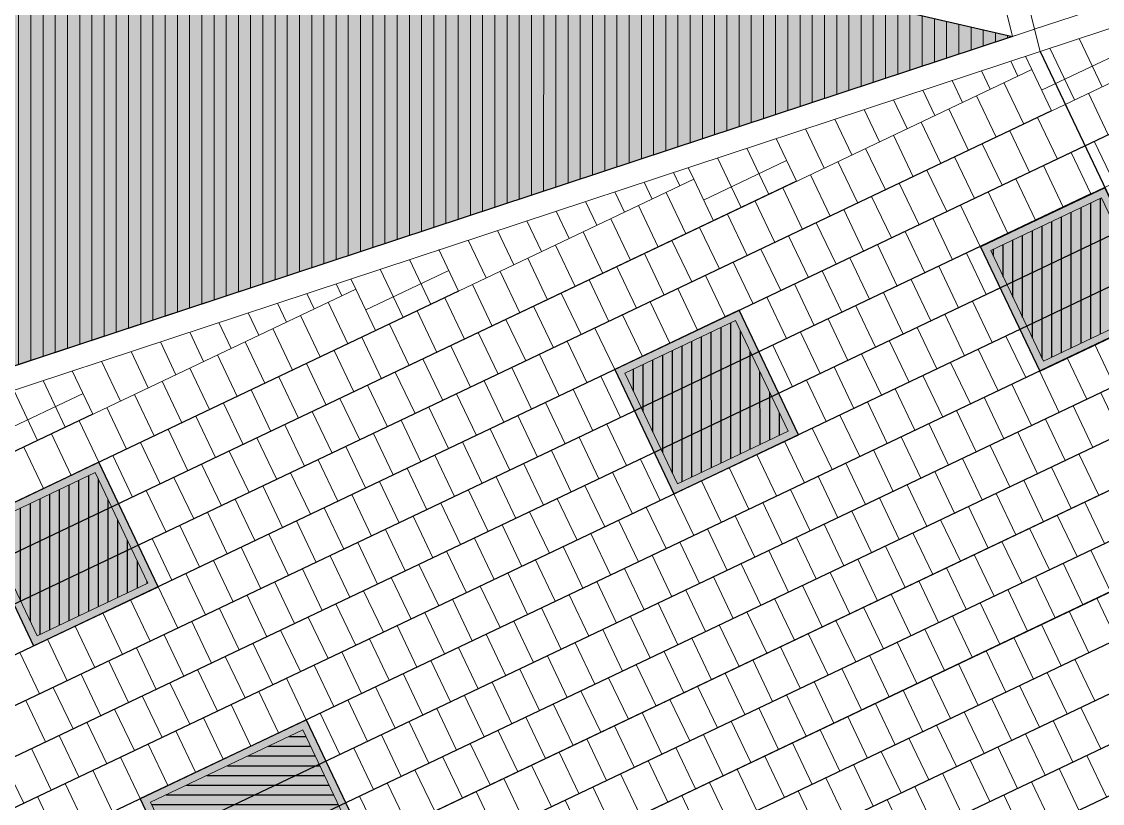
# Model space of a CAD drawing. Header units: metres. Extents: x 679599 to 680028, y 2748524 to 2748840.
# Drawn here: x 679962.27 to 679976.38, y 2748678.73 to 2748688.94 of the extents above; entities that cross this region are included whole.
import ezdxf

# ---------------------------------------------------------------- set-up
doc = ezdxf.new("R2010")
doc.units = ezdxf.units.M
doc.header["$LTSCALE"] = 5
doc.layers.add('00-AUX', color=2, linetype='Continuous', plot=False)
doc.layers.add('00-AUX Tree Pit', color=2, linetype='Continuous', plot=False)
for name, color, linetype, lineweight, plot in [('02-L-B-Channel', 140, 'Continuous', 5, False), ('02-L-B-Curb', 11, 'Continuous', 5, False), ('02-L-B-Gutter', 170, 'Continuous', 5, False)]:
    doc.layers.add(name, color=color, linetype=linetype, lineweight=lineweight, plot=plot)
for name, color, linetype, lineweight, true_color in [('02-L-Joints-Paviment_07_Precast Concrete Blocks 60X40', 7, 'Continuous', 5, 0x999999), ('03-TR-Pavement_04_Dry Meadow_2', 7, 'Continuous', 5, 0xe2c75d), ('03-TR-Pavement_07_Precast Concrete Blocks 60X40', 7, 'Continuous', 5, 0x999999)]:
    doc.layers.add(name, color=color, linetype=linetype, lineweight=lineweight, true_color=true_color)
doc.layers.add('03-TR-Pavement_04_Dry Meadow_', color=54, linetype='Continuous', lineweight=5)
doc.layers.add('04-BK-Tree Pit', color=6, linetype='Continuous', lineweight=5)
doc.layers.add('03-TR-Tree Pit_Green', color=46, linetype='Continuous')
doc.layers.add('03-TR-Tree Pit_White', color=7, linetype='Continuous', true_color=0xfcfcfc)

# ---------------------------------------------------------------- blocks, each defined once
blk = doc.blocks.new('ALCORQUE RECTANGULAR')
at = {"layer": '03-TR-Tree Pit_Green', "ltscale": 0.3}
h = blk.add_hatch(dxfattribs=at)
h.set_pattern_fill('ANSI31', color=256, scale=0.04, angle=-45)
h.set_pattern_definition([(360, (-2068898.16958, 3428624.0145), (3e-17, 0.127), [])])
h.paths.add_polyline_path([(679903.391, 2748647.421), (679902.702, 2748648.869), (679904.689, 2748649.814), (679905.377, 2748648.367)])
at = {"layer": '03-TR-Tree Pit_White'}
h = blk.add_hatch(color=256, dxfattribs=at)
h.dxf.hatch_style = 1
h.paths.add_polyline_path([(679903.344, 2748647.288), (679902.569, 2748648.916), (679904.736, 2748649.947), (679905.511, 2748648.319)])
at = {"layer": '02-L-B-Curb'}
blk.add_lwpolyline([(679903.344, 2748647.288), (679902.569, 2748648.916), (679904.736, 2748649.947), (679905.511, 2748648.319)], close=True, dxfattribs=at)
at = {"layer": '02-L-B-Curb', "color": 6}
blk.add_lwpolyline([(679903.391, 2748647.421), (679902.702, 2748648.868), (679904.689, 2748649.814), (679905.378, 2748648.366)], close=True, dxfattribs=at)
blk = doc.blocks.new('Escocell Quadrat')
at = {"layer": '03-TR-Tree Pit_Green'}
h = blk.add_hatch(dxfattribs=at)
h.set_pattern_fill('ANSI31', color=256, scale=0.04, angle=19.5514)
h.set_pattern_definition([(64.551379247, (-1794786.01457, -2189831.7944), (-0.114677314033, 0.0545720958565), [])])
h.paths.add_polyline_path([(-1.159, 0.359), (-2.759, 0.359), (-2.759, -1.241), (-1.159, -1.241)])
at = {"layer": '03-TR-Tree Pit_White'}
h = blk.add_hatch(color=256, dxfattribs=at)
h.dxf.hatch_style = 1
h.paths.add_polyline_path([(-2.859, 0.459), (-1.059, 0.459), (-1.059, -1.341), (-2.859, -1.341)])
at = {"ltscale": 0.3}
blk.add_lwpolyline([(-2.759, -1.241), (-1.159, -1.241), (-1.159, 0.359), (-2.759, 0.359)], close=True, dxfattribs=at)
at = {"layer": '02-L-B-Curb', "ltscale": 0.3}
blk.add_lwpolyline([(-2.859, -1.341), (-1.059, -1.341), (-1.059, 0.459), (-2.859, 0.459)], close=True, dxfattribs=at)
blk = doc.blocks.new('Alcorque Parking 8m2')
at = {"layer": '03-TR-Tree Pit_Green', "ltscale": 0.3}
h = blk.add_hatch(dxfattribs=at)
h.set_pattern_fill('ANSI31', color=256, scale=0.04, angle=40)
h.set_pattern_definition([(85, (-679726.04474, -2748720.75428), (-0.1265167266577, 0.011068779329), [])])
h.paths.add_polyline_path([(-1.079, -0.384), (2.316, 1.231), (-0.189, 2.121)])
at = {"layer": '03-TR-Tree Pit_White'}
h = blk.add_hatch(color=256, dxfattribs=at)
h.dxf.hatch_style = 1
h.paths.add_polyline_path([(-1.254, -0.578), (2.577, 1.245), (-0.25, 2.249)])
at = {"layer": '02-L-B-Curb'}
blk.add_lwpolyline([(2.577, 1.245), (-0.25, 2.249), (-1.254, -0.578)], close=True, dxfattribs=at)
at = {"layer": '02-L-B-Curb', "color": 6}
blk.add_lwpolyline([(2.316, 1.231), (-0.189, 2.121), (-1.079, -0.384)], close=True, dxfattribs=at)

msp = doc.modelspace()

# ---------------------------------------------------------------- hatches: boundary and pattern name
at = {"layer": '03-TR-Pavement_04_Dry Meadow_', "linetype": 'Continuous'}
h = msp.add_hatch(dxfattribs=at)
h.set_pattern_fill('ANSI31', color=256, scale=0.0502, angle=45)
edge = h.paths.add_edge_path()
edge.add_line((679951.824, 2748727.274), (679906.388, 2748719.139))
edge.add_line((679906.388, 2748719.139), (679907.52, 2748717.31))
edge.add_line((679907.52, 2748717.31), (679910.109, 2748717.774))
edge.add_arc((679914.515, 2748693.165), 25, 80.3242, 100.1502, ccw=False)
edge.add_line((679918.717, 2748717.809), (679942.925, 2748713.682))
edge.add_line((679942.925, 2748713.682), (679947.801, 2748721.129))
edge.add_line((679947.801, 2748721.129), (679948.805, 2748720.471))
edge.add_line((679948.805, 2748720.471), (679944.215, 2748713.462))
edge.add_line((679944.215, 2748713.462), (679944.503, 2748713.413))
edge.add_arc((679947.024, 2748728.2), 15, 260.3242, 285.4745)
edge.add_line((679951.027, 2748713.743), (679951.403, 2748712.603))
edge.add_arc((679947.024, 2748728.2), 16.2, 260.3242, 285.6822, ccw=False)
edge.add_line((679944.302, 2748712.23), (679943.499, 2748712.367))
edge.add_line((679943.499, 2748712.367), (679937.947, 2748703.887))
edge.add_arc((679928.577, 2748710.022), 11.2, 280.6088, 326.7876, ccw=False)
edge.add_arc((679938.068, 2748734.433), 36.19, 258.154, 269.2826)
edge.add_arc((679937.023, 2748650.968), 47.281, 64.0406, 89.2826, ccw=False)
edge.add_line((679957.719, 2748693.479), (679957.194, 2748692.4))
edge.add_arc((679937.023, 2748650.968), 46.081, 64.0406, 89.2826)
edge.add_arc((679938.068, 2748734.433), 37.39, 258.9313, 269.2826, ccw=False)
edge.add_arc((679914.873, 2748673.066), 29.415, 46.138, 57.0108, ccw=False)
edge.add_line((679935.256, 2748694.274), (679943.096, 2748686.739))
edge.add_line((679943.096, 2748686.739), (679942.265, 2748685.874))
edge.add_line((679942.265, 2748685.874), (679934.424, 2748693.409))
edge.add_arc((679914.873, 2748673.066), 28.215, 46.138, 84.6291)
edge.add_line((679917.514, 2748701.157), (679930.755, 2748679.757))
edge.add_line((679930.755, 2748679.757), (679958.564, 2748690.599))
edge.add_line((679958.564, 2748690.599), (679958.927, 2748689.668))
edge.add_line((679958.927, 2748689.668), (679963.637, 2748691.504))
edge.add_line((679963.637, 2748691.504), (679951.824, 2748727.274))
edge = h.paths.add_edge_path(flags=17)
edge.add_line((679942.208, 2748712.587), (679926.353, 2748715.29))
edge.add_arc((679924.454, 2748704.151), 11.3, 80.3242, 135.7121)
edge.add_line((679916.365, 2748712.041), (679912.948, 2748708.538))
edge.add_line((679912.948, 2748708.538), (679916.732, 2748702.422))
edge.add_arc((679914.873, 2748673.066), 29.415, 69.6554, 86.378, ccw=False)
edge.add_arc((679928.577, 2748710.022), 10, 249.6554, 326.7876)
edge.add_line((679936.943, 2748704.545), (679942.208, 2748712.587))
edge = h.paths.add_edge_path(flags=17)
edge.add_line((679921.085, 2748716.188), (679918.515, 2748716.627))
edge.add_arc((679914.515, 2748693.165), 23.8, 80.3242, 100.1502)
edge.add_line((679910.321, 2748716.593), (679908.199, 2748716.213))
edge.add_line((679908.199, 2748716.213), (679912.297, 2748709.589))
edge.add_line((679912.297, 2748709.589), (679915.506, 2748712.879))
edge.add_arc((679924.454, 2748704.151), 12.5, 105.6353, 135.7121, ccw=False)
h = msp.add_hatch(dxfattribs=at)
h.set_pattern_fill('ANSI31', color=256, scale=0.0502, angle=45)
h.paths.add_polyline_path([(679964.011, 2748691.328), (679975.206, 2748688.747), (679932.702, 2748674.71), (679930.503, 2748678.264)])
at = {"layer": '03-TR-Pavement_04_Dry Meadow_2', "ltscale": 2, "transparency": 33554687}
h = msp.add_hatch(dxfattribs=at)
h.set_pattern_fill('AR-CONC', color=256, scale=0.0067, angle=290)
edge = h.paths.add_edge_path(flags=17)
edge.add_line((679942.208, 2748712.587), (679926.353, 2748715.29))
edge.add_arc((679924.454, 2748704.151), 11.3, 80.3242, 135.7121)
edge.add_line((679916.365, 2748712.041), (679912.948, 2748708.538))
edge.add_line((679912.948, 2748708.538), (679916.732, 2748702.422))
edge.add_arc((679914.873, 2748673.066), 29.415, 69.6554, 86.378, ccw=False)
edge.add_arc((679928.577, 2748710.022), 10, 249.6554, 326.7876)
edge.add_line((679936.943, 2748704.545), (679942.208, 2748712.587))
edge = h.paths.add_edge_path(flags=17)
edge.add_line((679921.085, 2748716.188), (679918.515, 2748716.627))
edge.add_arc((679914.515, 2748693.165), 23.8, 80.3242, 100.1502)
edge.add_line((679910.321, 2748716.593), (679908.199, 2748716.213))
edge.add_line((679908.199, 2748716.213), (679912.297, 2748709.589))
edge.add_line((679912.297, 2748709.589), (679915.506, 2748712.879))
edge.add_arc((679924.454, 2748704.151), 12.5, 105.6353, 135.7121, ccw=False)
edge = h.paths.add_edge_path()
edge.add_arc((679951.657, 2748691.678), 3.003, 90.946, 409.5425)
edge.add_arc((679936.884, 2748650.667), 46.412, 64.0497, 68.8834, ccw=False)
edge.add_line((679957.194, 2748692.4), (679957.719, 2748693.479))
edge.add_arc((679937.023, 2748650.968), 47.281, 64.0406, 80.8063)
edge.add_line((679944.577, 2748697.642), (679944.642, 2748698.088))
edge.add_arc((679946.738, 2748697.636), 2.144, 115.8853, 167.8341, ccw=False)
edge.add_arc((679944.492, 2748702.264), 3, 295.8866, 587.3056)
edge.add_arc((679941.02, 2748698.469), 2.144, -4.4036, 47.8811, ccw=False)
edge.add_line((679943.157, 2748698.304), (679943.093, 2748697.858))
edge.add_arc((679937.023, 2748650.968), 47.281, 82.6241, 89.2826)
edge.add_arc((679938.068, 2748734.433), 36.19, 258.154, 269.2826, ccw=False)
edge.add_arc((679928.577, 2748710.022), 11.2, 280.6088, 326.7876)
edge.add_line((679937.947, 2748703.887), (679943.499, 2748712.367))
edge.add_line((679943.499, 2748712.367), (679944.302, 2748712.23))
edge.add_arc((679947.024, 2748728.2), 16.2, 260.3242, 285.6822)
edge.add_line((679951.403, 2748712.603), (679951.027, 2748713.743))
edge.add_arc((679947.024, 2748728.2), 15, 260.3242, 285.4745, ccw=False)
edge.add_line((679944.503, 2748713.413), (679944.215, 2748713.462))
edge.add_line((679944.215, 2748713.462), (679948.805, 2748720.471))
edge.add_line((679948.805, 2748720.471), (679947.801, 2748721.129))
edge.add_line((679947.801, 2748721.129), (679945.319, 2748717.339))
edge.add_line((679945.319, 2748717.339), (679945.115, 2748717.473))
edge.add_arc((679946.408, 2748719.183), 2.144, 180.9576, 232.9064, ccw=False)
edge.add_arc((679941.265, 2748719.097), 3, 0.9604, 292.2629)
edge.add_arc((679943.243, 2748714.349), 2.144, 60.6687, 113.1152, ccw=False)
edge.add_line((679944.293, 2748716.218), (679944.498, 2748716.084))
edge.add_line((679944.498, 2748716.084), (679942.925, 2748713.682))
edge.add_line((679942.925, 2748713.682), (679918.717, 2748717.809))
edge.add_arc((679914.515, 2748693.165), 25, 80.3242, 100.1502)
edge.add_line((679910.109, 2748717.774), (679907.52, 2748717.31))
edge.add_line((679907.52, 2748717.31), (679906.388, 2748719.139))
edge.add_line((679906.388, 2748719.139), (679951.824, 2748727.274))
edge.add_line((679951.824, 2748727.274), (679963.637, 2748691.504))
edge.add_line((679963.637, 2748691.504), (679958.927, 2748689.668))
edge.add_line((679958.927, 2748689.668), (679958.564, 2748690.599))
edge.add_line((679958.564, 2748690.599), (679930.755, 2748679.757))
edge.add_line((679930.755, 2748679.757), (679917.514, 2748701.157))
edge.add_arc((679914.873, 2748673.066), 28.215, 46.138, 84.6291, ccw=False)
edge.add_line((679934.424, 2748693.409), (679942.265, 2748685.874))
edge.add_line((679942.265, 2748685.874), (679943.096, 2748686.739))
edge.add_line((679943.096, 2748686.739), (679935.256, 2748694.274))
edge.add_arc((679914.873, 2748673.066), 29.415, 46.138, 57.0108)
edge.add_arc((679938.068, 2748734.433), 37.39, 258.9313, 269.2826)
edge.add_arc((679937.092, 2748651.378), 45.67, 71.4685, 89.3631, ccw=False)
edge = h.paths.add_edge_path(flags=16)
edge.add_line((679929.841, 2748700.102), (679931.488, 2748700.455))
edge.add_arc((679933.623, 2748700.26), 2.144, 136.2636, 174.7921, ccw=False)
edge.add_arc((679929.906, 2748703.817), 3, 316.2636, 607.9235)
edge.add_arc((679927.973, 2748699.05), 2.144, 29.3949, 67.9235, ccw=False)
h = msp.add_hatch(dxfattribs=at)
h.set_pattern_fill('AR-CONC', color=256, scale=0.0067, angle=290)
h.paths.add_polyline_path([(679964.011, 2748691.328), (679975.206, 2748688.747), (679932.702, 2748674.71), (679930.503, 2748678.264)])

# ---------------------------------------------------------------- linework, layer by layer
at = {"layer": '00-AUX'}
for points in [[(679988.712, 2748759.346), (680016.783, 2748700.654), (679938.873, 2748663.618)], [(679976.14, 2748687.314), (680020.879, 2748708.603)], [(679975.712, 2748687.774), (679935.982, 2748668.868)], [(679976.151, 2748687.318), (679936.216, 2748668.315)], [(679972.385, 2748686.855), (679935.387, 2748669.249)], [(679976.228, 2748686.691), (679936.34, 2748667.709)], [(679976.666, 2748686.235), (679936.658, 2748667.196)], [(679976.744, 2748685.607), (679937.373, 2748666.872)], [(679967.973, 2748685.42), (679935.285, 2748669.865)], [(679977.182, 2748685.151), (679937.293, 2748666.17)], [(679977.259, 2748684.524), (679937.889, 2748665.789)], [(679977.698, 2748684.068), (679938.147, 2748665.247)], [(679963.2, 2748683.814), (679934.751, 2748670.276)], [(679977.775, 2748683.44), (679938.405, 2748664.705)], [(679978.213, 2748682.984), (679938.843, 2748664.249)], [(679978.291, 2748682.356), (679939.098, 2748663.705)], [(679836.059, 2748614.008), (679978.729, 2748681.901)], [(679836.136, 2748613.381), (679978.986, 2748681.359)], [(679836.574, 2748612.925), (679979.245, 2748680.817)], [(679836.651, 2748612.297), (679979.501, 2748680.276)]]:
    msp.add_lwpolyline(points, dxfattribs=at)
at = {"layer": '00-AUX', "ltscale": 0.3}
msp.add_lwpolyline([(679964.011, 2748691.328), (679975.206, 2748688.747), (679932.702, 2748674.71), (679930.503, 2748678.264), (679964.011, 2748691.328)], dxfattribs=at)
at = {"layer": '00-AUX', "color": 3}
msp.add_lwpolyline([(679975.564, 2748688.551), (679983.264, 2748672.372)], dxfattribs=at)
at = {"layer": '00-AUX Tree Pit', "ltscale": 0.3}
for points in [[(679975.559, 2748684.373), (679977.185, 2748685.146), (679976.411, 2748686.772), (679974.786, 2748685.998)], [(679970.784, 2748682.771), (679972.409, 2748683.544), (679971.636, 2748685.17), (679970.011, 2748684.396)], [(679962.426, 2748680.787), (679964.051, 2748681.56), (679963.278, 2748683.186), (679961.652, 2748682.412)]]:
    msp.add_lwpolyline(points, close=True, dxfattribs=at)
at = {"layer": '00-AUX Tree Pit'}
msp.add_lwpolyline([(679964.593, 2748677.163), (679963.818, 2748678.792), (679965.985, 2748679.823), (679966.76, 2748678.195)], close=True, dxfattribs=at)
at = {"layer": '02-L-B-Channel'}
for points in [[(679968.087, 2748717.252), (679968.372, 2748717.347), (679975.492, 2748688.841), (679975.206, 2748688.747), (679968.087, 2748717.252)], [(679975.206, 2748688.747), (679971.643, 2748703.015)]]:
    msp.add_lwpolyline(points, dxfattribs=at)
at = {"layer": '02-L-B-Curb'}
for points in [[(679982.164, 2748691.841), (679976.706, 2748689.244), (679975.472, 2748688.836)], [(679982.259, 2748691.554), (679976.818, 2748688.965), (679975.566, 2748688.551)], [(679964.01, 2748691.328), (679975.206, 2748688.747)]]:
    msp.add_lwpolyline(points, dxfattribs=at)
at = {"layer": '02-L-B-Gutter'}
for p, q in [((679975.492, 2748688.841), (679858.993, 2748650.369)), ((679975.566, 2748688.551), (679975.492, 2748688.841)), ((679859.174, 2748650.113), (679975.566, 2748688.551))]:
    msp.add_line(p, q, dxfattribs=at)
at = {"layer": '02-L-Joints-Paviment_07_Precast Concrete Blocks 60X40'}
for p, q in [((679976.968, 2748688.704), (679975.584, 2748688.045)), ((679976.374, 2748688.089), (679976.074, 2748688.719)), ((679976.013, 2748687.917), (679975.692, 2748688.593)), ((679975.274, 2748688.23), (679975.182, 2748688.424)), ((679975.455, 2748688.316), (679975.373, 2748688.488)), ((679974.913, 2748688.058), (679974.799, 2748688.298)), ((679974.552, 2748687.886), (679974.416, 2748688.172)), ((679974.19, 2748687.714), (679974.033, 2748688.045)), ((679973.829, 2748687.543), (679973.65, 2748687.919)), ((679973.107, 2748687.199), (679972.885, 2748687.666)), ((679973.468, 2748687.371), (679973.267, 2748687.792)), ((679972.746, 2748687.027), (679972.502, 2748687.539)), ((679972.385, 2748686.855), (679972.119, 2748687.413)), ((679972.023, 2748686.683), (679971.736, 2748687.286)), ((679971.172, 2748686.61), (679972.256, 2748687.126)), ((679971.662, 2748686.511), (679971.353, 2748687.16)), ((679970.863, 2748686.795), (679970.779, 2748686.97)), ((679971.043, 2748686.881), (679970.971, 2748687.034)), ((679970.501, 2748686.623), (679970.396, 2748686.844)), ((679971.301, 2748686.339), (679971.043, 2748686.881)), ((679970.14, 2748686.451), (679970.014, 2748686.718)), ((679970.94, 2748686.168), (679970.682, 2748686.709)), ((679969.779, 2748686.28), (679969.631, 2748686.591)), ((679970.579, 2748685.996), (679970.321, 2748686.537)), ((679969.418, 2748686.108), (679969.248, 2748686.465)), ((679969.057, 2748685.936), (679968.865, 2748686.338)), ((679970.217, 2748685.824), (679969.96, 2748686.366)), ((679968.695, 2748685.764), (679968.482, 2748686.212)), ((679969.856, 2748685.652), (679969.598, 2748686.194)), ((679968.334, 2748685.592), (679968.099, 2748686.086)), ((679969.495, 2748685.48), (679969.237, 2748686.022)), ((679967.612, 2748685.248), (679967.334, 2748685.833)), ((679967.973, 2748685.42), (679967.715, 2748685.962)), ((679969.134, 2748685.308), (679968.876, 2748685.85)), ((679966.761, 2748685.175), (679967.844, 2748685.691)), ((679967.251, 2748685.076), (679966.951, 2748685.706)), ((679966.632, 2748685.446), (679966.568, 2748685.58)), ((679968.773, 2748685.136), (679968.515, 2748685.678)), ((679966.451, 2748685.36), (679966.377, 2748685.517)), ((679966.889, 2748684.905), (679966.632, 2748685.446)), ((679968.411, 2748684.964), (679968.154, 2748685.506)), ((679966.09, 2748685.189), (679965.994, 2748685.39)), ((679966.528, 2748684.733), (679966.27, 2748685.275)), ((679968.05, 2748684.793), (679967.792, 2748685.334)), ((679965.367, 2748684.845), (679965.228, 2748685.137)), ((679965.729, 2748685.017), (679965.611, 2748685.264)), ((679967.689, 2748684.621), (679967.431, 2748685.162)), ((679965.006, 2748684.673), (679964.845, 2748685.011)), ((679966.167, 2748684.561), (679965.909, 2748685.103)), ((679967.328, 2748684.449), (679967.07, 2748684.991)), ((679964.645, 2748684.501), (679964.463, 2748684.884)), ((679965.806, 2748684.389), (679965.548, 2748684.931)), ((679964.284, 2748684.329), (679964.08, 2748684.758)), ((679965.445, 2748684.217), (679965.187, 2748684.759)), ((679966.967, 2748684.277), (679966.709, 2748684.819)), ((679963.923, 2748684.157), (679963.697, 2748684.632)), ((679965.084, 2748684.045), (679964.826, 2748684.587)), ((679966.605, 2748684.105), (679966.348, 2748684.647)), ((679963.562, 2748683.985), (679963.314, 2748684.505)), ((679966.244, 2748683.933), (679965.986, 2748684.475)), ((679963.2, 2748683.814), (679962.931, 2748684.379)), ((679964.722, 2748683.873), (679964.464, 2748684.415)), ((679965.883, 2748683.761), (679965.625, 2748684.303)), ((679962.839, 2748683.642), (679962.549, 2748684.252)), ((679964.361, 2748683.701), (679964.103, 2748684.243)), ((679961.988, 2748683.569), (679963.071, 2748684.084)), ((679962.478, 2748683.47), (679962.166, 2748684.126)), ((679964, 2748683.53), (679963.742, 2748684.071)), ((679965.522, 2748683.589), (679965.264, 2748684.131)), ((679963.639, 2748683.358), (679963.381, 2748683.899)), ((679965.161, 2748683.417), (679964.903, 2748683.959)), ((679963.278, 2748683.186), (679963.02, 2748683.728)), ((679964.8, 2748683.246), (679964.542, 2748683.787)), ((679964.438, 2748683.074), (679964.181, 2748683.616)), ((679962.916, 2748683.014), (679962.659, 2748683.556)), ((679964.077, 2748682.902), (679963.819, 2748683.444)), ((679962.555, 2748682.842), (679962.297, 2748683.384)), ((679963.716, 2748682.73), (679963.458, 2748683.272))]:
    msp.add_line(p, q, dxfattribs=at)
for points in [[(679975.712, 2748687.774), (679975.455, 2748688.316)], [(679975.351, 2748687.602), (679975.093, 2748688.144)], [(679974.99, 2748687.43), (679974.732, 2748687.972)], [(679976.452, 2748687.463), (679976.194, 2748688.005)], [(679976.151, 2748687.318), (679975.893, 2748687.86)], [(679974.629, 2748687.259), (679974.371, 2748687.8)], [(679975.79, 2748687.146), (679975.532, 2748687.688)], [(679974.268, 2748687.087), (679974.01, 2748687.628)], [(679973.906, 2748686.915), (679973.649, 2748687.457)], [(679975.428, 2748686.975), (679975.171, 2748687.516)], [(679973.545, 2748686.743), (679973.287, 2748687.285)], [(679975.067, 2748686.803), (679974.809, 2748687.345)], [(679976.53, 2748686.835), (679976.272, 2748687.377)], [(679973.184, 2748686.571), (679972.926, 2748687.113)], [(679974.706, 2748686.631), (679974.448, 2748687.173)], [(679976.228, 2748686.691), (679975.97, 2748687.232)], [(679974.345, 2748686.459), (679974.087, 2748687.001)], [(679975.867, 2748686.519), (679975.609, 2748687.061)], [(679972.823, 2748686.399), (679972.565, 2748686.941)], [(679973.984, 2748686.287), (679973.726, 2748686.829)], [(679975.506, 2748686.347), (679975.248, 2748686.889)], [(679972.462, 2748686.227), (679972.204, 2748686.769)], [(679975.145, 2748686.175), (679974.887, 2748686.717)], [(679972.101, 2748686.055), (679971.843, 2748686.597)], [(679973.623, 2748686.115), (679973.365, 2748686.657)], [(679974.783, 2748686.003), (679974.526, 2748686.545)], [(679971.739, 2748685.884), (679971.482, 2748686.425)], [(679973.261, 2748685.943), (679973.004, 2748686.485)], [(679971.378, 2748685.712), (679971.12, 2748686.253)], [(679972.9, 2748685.771), (679972.642, 2748686.313)], [(679974.422, 2748685.831), (679974.164, 2748686.373)], [(679972.539, 2748685.6), (679972.281, 2748686.141)], [(679974.061, 2748685.659), (679973.803, 2748686.201)], [(679971.017, 2748685.54), (679970.759, 2748686.082)], [(679973.7, 2748685.487), (679973.442, 2748686.029)], [(679970.656, 2748685.368), (679970.398, 2748685.91)], [(679972.178, 2748685.428), (679971.92, 2748685.969)], [(679973.339, 2748685.316), (679973.081, 2748685.857)], [(679974.861, 2748685.375), (679974.603, 2748685.917)], [(679970.295, 2748685.196), (679970.037, 2748685.738)], [(679971.817, 2748685.256), (679971.559, 2748685.798)], [(679974.499, 2748685.204), (679974.242, 2748685.745)], [(679969.933, 2748685.024), (679969.676, 2748685.566)], [(679971.455, 2748685.084), (679971.198, 2748685.626)], [(679972.977, 2748685.144), (679972.72, 2748685.686)], [(679974.138, 2748685.032), (679973.88, 2748685.573)], [(679971.094, 2748684.912), (679970.836, 2748685.454)], [(679972.616, 2748684.972), (679972.358, 2748685.514)], [(679969.572, 2748684.852), (679969.314, 2748685.394)], [(679970.733, 2748684.74), (679970.475, 2748685.282)], [(679972.255, 2748684.8), (679971.997, 2748685.342)], [(679973.777, 2748684.86), (679973.519, 2748685.402)], [(679974.938, 2748684.748), (679974.68, 2748685.289)], [(679969.211, 2748684.68), (679968.953, 2748685.222)], [(679973.416, 2748684.688), (679973.158, 2748685.23)], [(679968.85, 2748684.509), (679968.592, 2748685.05)], [(679970.372, 2748684.568), (679970.114, 2748685.11)], [(679973.055, 2748684.516), (679972.797, 2748685.058)], [(679974.577, 2748684.576), (679974.319, 2748685.118)], [(679968.489, 2748684.337), (679968.231, 2748684.878)], [(679970.011, 2748684.396), (679969.753, 2748684.938)], [(679972.693, 2748684.344), (679972.436, 2748684.886)], [(679974.215, 2748684.404), (679973.958, 2748684.946)], [(679968.127, 2748684.165), (679967.87, 2748684.707)], [(679969.649, 2748684.225), (679969.392, 2748684.766)], [(679972.332, 2748684.172), (679972.074, 2748684.714)], [(679973.854, 2748684.232), (679973.596, 2748684.774)], [(679975.376, 2748684.292), (679975.118, 2748684.834)], [(679976.537, 2748684.18), (679976.279, 2748684.722)], [(679969.288, 2748684.053), (679969.03, 2748684.594)], [(679973.493, 2748684.06), (679973.235, 2748684.602)], [(679975.015, 2748684.12), (679974.757, 2748684.662)], [(679967.766, 2748683.993), (679967.508, 2748684.535)], [(679968.927, 2748683.881), (679968.669, 2748684.423)], [(679973.132, 2748683.888), (679972.874, 2748684.43)], [(679974.654, 2748683.948), (679974.396, 2748684.49)], [(679976.176, 2748684.008), (679975.918, 2748684.55)], [(679967.405, 2748683.821), (679967.147, 2748684.363)], [(679970.088, 2748683.769), (679969.83, 2748684.311)], [(679974.293, 2748683.776), (679974.035, 2748684.318)], [(679975.815, 2748683.836), (679975.557, 2748684.378)], [(679967.044, 2748683.649), (679966.786, 2748684.191)], [(679968.566, 2748683.709), (679968.308, 2748684.251)], [(679969.727, 2748683.597), (679969.469, 2748684.139)], [(679972.771, 2748683.716), (679972.513, 2748684.258)], [(679973.931, 2748683.604), (679973.674, 2748684.146)], [(679975.453, 2748683.664), (679975.196, 2748684.206)], [(679966.683, 2748683.477), (679966.425, 2748684.019)], [(679968.205, 2748683.537), (679967.947, 2748684.079)], [(679975.092, 2748683.492), (679974.834, 2748684.034)], [(679976.614, 2748683.552), (679976.356, 2748684.094)], [(679967.843, 2748683.365), (679967.586, 2748683.907)], [(679969.365, 2748683.425), (679969.108, 2748683.967)], [(679973.57, 2748683.432), (679973.312, 2748683.974)], [(679974.731, 2748683.32), (679974.473, 2748683.862)], [(679976.253, 2748683.38), (679975.995, 2748683.922)], [(679966.322, 2748683.305), (679966.064, 2748683.847)], [(679967.482, 2748683.193), (679967.224, 2748683.735)], [(679969.004, 2748683.253), (679968.746, 2748683.795)], [(679973.209, 2748683.261), (679972.951, 2748683.802)], [(679975.892, 2748683.208), (679975.634, 2748683.75)], [(679965.96, 2748683.134), (679965.703, 2748683.675)], [(679968.643, 2748683.081), (679968.385, 2748683.623)], [(679970.165, 2748683.141), (679969.907, 2748683.683)], [(679972.848, 2748683.089), (679972.59, 2748683.63)], [(679974.37, 2748683.148), (679974.112, 2748683.69)], [(679975.531, 2748683.036), (679975.273, 2748683.578)], [(679965.599, 2748682.962), (679965.341, 2748683.503)], [(679967.121, 2748683.021), (679966.863, 2748683.563)], [(679968.282, 2748682.909), (679968.024, 2748683.451)], [(679969.804, 2748682.969), (679969.546, 2748683.511)], [(679972.487, 2748682.917), (679972.229, 2748683.459)], [(679974.009, 2748682.977), (679973.751, 2748683.518)], [(679965.238, 2748682.79), (679964.98, 2748683.332)], [(679966.76, 2748682.85), (679966.502, 2748683.391)], [(679969.443, 2748682.797), (679969.185, 2748683.339)], [(679973.647, 2748682.805), (679973.39, 2748683.347)], [(679975.169, 2748682.865), (679974.912, 2748683.406)], [(679976.33, 2748682.752), (679976.072, 2748683.294)], [(679964.877, 2748682.618), (679964.619, 2748683.16)], [(679966.399, 2748682.678), (679966.141, 2748683.219)], [(679967.921, 2748682.737), (679967.663, 2748683.279)], [(679969.082, 2748682.625), (679968.824, 2748683.167)], [(679970.603, 2748682.685), (679970.346, 2748683.227)], [(679972.125, 2748682.745), (679971.868, 2748683.287)], [(679973.286, 2748682.633), (679973.028, 2748683.175)], [(679974.808, 2748682.693), (679974.55, 2748683.234)], [(679966.038, 2748682.506), (679965.78, 2748683.048)], [(679967.56, 2748682.566), (679967.302, 2748683.107)], [(679970.242, 2748682.513), (679969.984, 2748683.055)], [(679971.764, 2748682.573), (679971.506, 2748683.115)], [(679974.447, 2748682.521), (679974.189, 2748683.063)], [(679975.969, 2748682.581), (679975.711, 2748683.122)], [(679964.516, 2748682.446), (679964.258, 2748682.988)], [(679965.676, 2748682.334), (679965.419, 2748682.876)], [(679967.198, 2748682.394), (679966.941, 2748682.935)], [(679968.72, 2748682.453), (679968.463, 2748682.995)], [(679969.881, 2748682.341), (679969.623, 2748682.883)], [(679971.403, 2748682.401), (679971.145, 2748682.943)], [(679972.925, 2748682.461), (679972.667, 2748683.003)], [(679974.086, 2748682.349), (679973.828, 2748682.891)], [(679975.608, 2748682.409), (679975.35, 2748682.95)], [(679964.154, 2748682.274), (679963.897, 2748682.816)], [(679966.837, 2748682.222), (679966.579, 2748682.764)], [(679968.359, 2748682.282), (679968.101, 2748682.823)], [(679971.042, 2748682.229), (679970.784, 2748682.771)], [(679972.564, 2748682.289), (679972.306, 2748682.831)], [(679975.247, 2748682.237), (679974.989, 2748682.779)], [(679965.315, 2748682.162), (679965.057, 2748682.704)], [(679966.476, 2748682.05), (679966.218, 2748682.592)], [(679967.998, 2748682.11), (679967.74, 2748682.652)], [(679969.52, 2748682.17), (679969.262, 2748682.711)], [(679970.681, 2748682.057), (679970.423, 2748682.599)], [(679972.203, 2748682.117), (679971.945, 2748682.659)], [(679973.725, 2748682.177), (679973.467, 2748682.719)], [(679974.885, 2748682.065), (679974.628, 2748682.607)], [(679976.407, 2748682.125), (679976.15, 2748682.666)], [(679964.954, 2748681.99), (679964.696, 2748682.532)], [(679967.637, 2748681.938), (679967.379, 2748682.48)], [(679969.159, 2748681.998), (679968.901, 2748682.539)], [(679971.841, 2748681.945), (679971.584, 2748682.487)], [(679973.363, 2748682.005), (679973.106, 2748682.547)], [(679976.046, 2748681.953), (679975.788, 2748682.495)], [(679964.593, 2748681.818), (679964.335, 2748682.36)], [(679966.115, 2748681.878), (679965.857, 2748682.42)], [(679967.276, 2748681.766), (679967.018, 2748682.308)], [(679968.798, 2748681.826), (679968.54, 2748682.368)], [(679970.32, 2748681.886), (679970.062, 2748682.427)], [(679971.48, 2748681.773), (679971.222, 2748682.315)], [(679973.002, 2748681.833), (679972.744, 2748682.375)], [(679974.524, 2748681.893), (679974.266, 2748682.435)], [(679975.685, 2748681.781), (679975.427, 2748682.323)], [(679964.232, 2748681.646), (679963.974, 2748682.188)], [(679965.754, 2748681.706), (679965.496, 2748682.248)], [(679968.436, 2748681.654), (679968.179, 2748682.196)], [(679969.958, 2748681.714), (679969.701, 2748682.255)], [(679972.641, 2748681.661), (679972.383, 2748682.203)], [(679974.163, 2748681.721), (679973.905, 2748682.263)], [(679965.392, 2748681.534), (679965.135, 2748682.076)], [(679966.914, 2748681.594), (679966.657, 2748682.136)], [(679968.075, 2748681.482), (679967.817, 2748682.024)], [(679969.597, 2748681.542), (679969.339, 2748682.084)], [(679971.119, 2748681.602), (679970.861, 2748682.143)], [(679972.28, 2748681.489), (679972.022, 2748682.031)], [(679973.802, 2748681.549), (679973.544, 2748682.091)], [(679975.324, 2748681.609), (679975.066, 2748682.151)], [(679976.485, 2748681.497), (679976.227, 2748682.039)], [(679965.031, 2748681.362), (679964.773, 2748681.904)], [(679966.553, 2748681.422), (679966.295, 2748681.964)], [(679969.236, 2748681.37), (679968.978, 2748681.912)], [(679970.758, 2748681.43), (679970.5, 2748681.971)], [(679973.441, 2748681.377), (679973.183, 2748681.919)], [(679974.963, 2748681.437), (679974.705, 2748681.979)], [(679966.192, 2748681.25), (679965.934, 2748681.792)], [(679967.714, 2748681.31), (679967.456, 2748681.852)], [(679968.875, 2748681.198), (679968.617, 2748681.74)], [(679970.397, 2748681.258), (679970.139, 2748681.8)], [(679971.919, 2748681.318), (679971.661, 2748681.859)], [(679973.08, 2748681.206), (679972.822, 2748681.747)], [(679974.601, 2748681.265), (679974.344, 2748681.807)], [(679976.123, 2748681.325), (679975.866, 2748681.867)], [(679964.67, 2748681.191), (679964.412, 2748681.732)], [(679965.831, 2748681.078), (679965.573, 2748681.62)], [(679967.353, 2748681.138), (679967.095, 2748681.68)], [(679970.036, 2748681.086), (679969.778, 2748681.628)], [(679971.558, 2748681.146), (679971.3, 2748681.688)], [(679974.24, 2748681.093), (679973.982, 2748681.635)], [(679975.762, 2748681.153), (679975.504, 2748681.695)], [(679964.309, 2748681.019), (679964.051, 2748681.56)], [(679966.992, 2748680.966), (679966.734, 2748681.508)], [(679968.514, 2748681.026), (679968.256, 2748681.568)], [(679969.674, 2748680.914), (679969.417, 2748681.456)], [(679971.196, 2748680.974), (679970.939, 2748681.516)], [(679972.718, 2748681.034), (679972.461, 2748681.575)], [(679973.879, 2748680.922), (679973.621, 2748681.463)], [(679975.401, 2748680.981), (679975.143, 2748681.523)], [(679963.948, 2748680.847), (679963.69, 2748681.389)], [(679965.47, 2748680.907), (679965.212, 2748681.448)], [(679966.63, 2748680.794), (679966.373, 2748681.336)], [(679968.152, 2748680.854), (679967.895, 2748681.396)], [(679970.835, 2748680.802), (679970.577, 2748681.344)], [(679972.357, 2748680.862), (679972.099, 2748681.404)], [(679975.04, 2748680.809), (679974.782, 2748681.351)], [(679976.561, 2748680.869), (679976.304, 2748681.41)], [(679963.586, 2748680.675), (679963.329, 2748681.217)], [(679965.108, 2748680.735), (679964.851, 2748681.276)], [(679967.791, 2748680.682), (679967.533, 2748681.224)], [(679969.313, 2748680.742), (679969.055, 2748681.284)], [(679971.996, 2748680.69), (679971.738, 2748681.232)], [(679973.518, 2748680.75), (679973.26, 2748681.291)], [(679974.679, 2748680.638), (679974.421, 2748681.179)], [(679976.2, 2748680.697), (679975.942, 2748681.239)], [(679963.225, 2748680.503), (679962.967, 2748681.045)], [(679964.747, 2748680.563), (679964.489, 2748681.105)], [(679966.269, 2748680.623), (679966.011, 2748681.164)], [(679967.43, 2748680.511), (679967.172, 2748681.052)], [(679968.952, 2748680.57), (679968.694, 2748681.112)], [(679970.474, 2748680.63), (679970.216, 2748681.172)], [(679971.635, 2748680.518), (679971.377, 2748681.06)], [(679973.157, 2748680.578), (679972.899, 2748681.12)], [(679975.839, 2748680.525), (679975.581, 2748681.067)], [(679964.386, 2748680.391), (679964.128, 2748680.933)], [(679965.908, 2748680.451), (679965.65, 2748680.993)], [(679968.591, 2748680.398), (679968.333, 2748680.94)], [(679970.113, 2748680.458), (679969.855, 2748681)], [(679972.796, 2748680.406), (679972.538, 2748680.948)], [(679974.318, 2748680.466), (679974.06, 2748681.007)], [(679975.478, 2748680.353), (679975.22, 2748680.895)], [(679962.864, 2748680.331), (679962.606, 2748680.873)], [(679964.025, 2748680.219), (679963.767, 2748680.761)], [(679965.547, 2748680.279), (679965.289, 2748680.821)], [(679967.069, 2748680.339), (679966.811, 2748680.88)], [(679968.23, 2748680.227), (679967.972, 2748680.768)], [(679969.752, 2748680.286), (679969.494, 2748680.828)], [(679971.274, 2748680.346), (679971.016, 2748680.888)], [(679972.434, 2748680.234), (679972.177, 2748680.776)], [(679973.956, 2748680.294), (679973.699, 2748680.836)], [(679962.503, 2748680.159), (679962.245, 2748680.701)], [(679965.186, 2748680.107), (679964.928, 2748680.649)], [(679966.708, 2748680.167), (679966.45, 2748680.709)], [(679969.39, 2748680.114), (679969.133, 2748680.656)], [(679970.912, 2748680.174), (679970.655, 2748680.716)], [(679973.595, 2748680.122), (679973.337, 2748680.664)], [(679975.117, 2748680.181), (679974.859, 2748680.723)], [(679976.277, 2748680.07), (679976.019, 2748680.612)], [(679963.664, 2748680.047), (679963.406, 2748680.589)], [(679964.824, 2748679.935), (679964.567, 2748680.477)], [(679966.346, 2748679.995), (679966.089, 2748680.537)], [(679967.868, 2748680.055), (679967.611, 2748680.596)], [(679969.029, 2748679.943), (679968.771, 2748680.484)], [(679970.551, 2748680.002), (679970.293, 2748680.544)], [(679972.073, 2748680.062), (679971.815, 2748680.604)], [(679973.234, 2748679.95), (679972.976, 2748680.492)], [(679974.755, 2748680.009), (679974.498, 2748680.551)], [(679963.302, 2748679.875), (679963.045, 2748680.417)], [(679965.985, 2748679.823), (679965.727, 2748680.365)], [(679967.507, 2748679.883), (679967.249, 2748680.425)], [(679970.19, 2748679.831), (679969.932, 2748680.372)], [(679971.712, 2748679.89), (679971.454, 2748680.432)], [(679974.394, 2748679.838), (679974.136, 2748680.379)], [(679975.916, 2748679.898), (679975.658, 2748680.44)], [(679962.941, 2748679.703), (679962.683, 2748680.245)], [(679964.463, 2748679.763), (679964.205, 2748680.305)], [(679965.624, 2748679.651), (679965.366, 2748680.193)], [(679967.146, 2748679.711), (679966.888, 2748680.253)], [(679968.668, 2748679.771), (679968.41, 2748680.313)], [(679969.829, 2748679.659), (679969.571, 2748680.2)], [(679971.351, 2748679.718), (679971.093, 2748680.26)], [(679972.873, 2748679.778), (679972.615, 2748680.32)], [(679974.033, 2748679.666), (679973.775, 2748680.207)], [(679975.555, 2748679.726), (679975.297, 2748680.268)], [(679962.58, 2748679.532), (679962.322, 2748680.073)], [(679964.102, 2748679.591), (679963.844, 2748680.133)], [(679966.785, 2748679.539), (679966.527, 2748680.081)], [(679968.307, 2748679.599), (679968.049, 2748680.141)], [(679970.99, 2748679.547), (679970.732, 2748680.088)], [(679972.512, 2748679.606), (679972.254, 2748680.148)], [(679975.193, 2748679.555), (679974.936, 2748680.096)], [(679963.741, 2748679.419), (679963.483, 2748679.961)], [(679965.263, 2748679.479), (679965.005, 2748680.021)], [(679966.424, 2748679.367), (679966.166, 2748679.909)], [(679967.946, 2748679.427), (679967.688, 2748679.969)], [(679969.468, 2748679.487), (679969.21, 2748680.029)], [(679970.628, 2748679.375), (679970.371, 2748679.916)], [(679972.15, 2748679.434), (679971.893, 2748679.976)], [(679973.672, 2748679.494), (679973.414, 2748680.035)], [(679974.832, 2748679.383), (679974.574, 2748679.924)], [(679976.355, 2748679.442), (679976.097, 2748679.983)], [(679963.38, 2748679.248), (679963.122, 2748679.789)], [(679964.902, 2748679.307), (679964.644, 2748679.849)], [(679967.584, 2748679.255), (679967.327, 2748679.797)], [(679969.106, 2748679.315), (679968.849, 2748679.857)], [(679971.789, 2748679.263), (679971.531, 2748679.804)], [(679973.311, 2748679.322), (679973.053, 2748679.864)], [(679975.993, 2748679.27), (679975.736, 2748679.811)], [(679964.54, 2748679.136), (679964.283, 2748679.677)], [(679967.223, 2748679.083), (679966.965, 2748679.625)], [(679968.745, 2748679.143), (679968.487, 2748679.685)], [(679970.267, 2748679.203), (679970.009, 2748679.745)], [(679971.428, 2748679.091), (679971.17, 2748679.632)], [(679972.949, 2748679.15), (679972.692, 2748679.692)], [(679974.471, 2748679.211), (679974.213, 2748679.752)], [(679975.632, 2748679.098), (679975.374, 2748679.639)], [(679963.018, 2748679.076), (679962.761, 2748679.618)], [(679964.179, 2748678.964), (679963.921, 2748679.505)], [(679968.384, 2748678.971), (679968.126, 2748679.513)], [(679969.906, 2748679.031), (679969.648, 2748679.573)], [(679972.588, 2748678.978), (679972.331, 2748679.52)], [(679974.11, 2748679.039), (679973.852, 2748679.58)], [(679962.657, 2748678.904), (679962.399, 2748679.446)], [(679966.862, 2748678.911), (679966.604, 2748679.453)], [(679968.023, 2748678.799), (679967.765, 2748679.341)], [(679969.545, 2748678.859), (679969.287, 2748679.401)], [(679971.067, 2748678.919), (679970.809, 2748679.461)], [(679972.227, 2748678.806), (679971.969, 2748679.348)], [(679973.749, 2748678.867), (679973.491, 2748679.409)], [(679975.271, 2748678.926), (679975.013, 2748679.467)], [(679976.431, 2748678.815), (679976.174, 2748679.356)], [(679962.296, 2748678.732), (679962.038, 2748679.274)], [(679963.818, 2748678.792), (679963.56, 2748679.334)], [(679969.184, 2748678.687), (679968.926, 2748679.229)], [(679970.706, 2748678.747), (679970.448, 2748679.289)], [(679973.387, 2748678.695), (679973.13, 2748679.237)], [(679974.91, 2748678.754), (679974.652, 2748679.296)], [(679963.457, 2748678.62), (679963.199, 2748679.162)], [(679967.662, 2748678.627), (679967.404, 2748679.169)], [(679968.822, 2748678.515), (679968.565, 2748679.057)], [(679970.344, 2748678.575), (679970.087, 2748679.117)], [(679971.866, 2748678.634), (679971.608, 2748679.176)], [(679973.026, 2748678.523), (679972.769, 2748679.065)], [(679974.549, 2748678.582), (679974.291, 2748679.124)], [(679976.07, 2748678.643), (679975.812, 2748679.184)], [(679963.096, 2748678.448), (679962.838, 2748678.99)], [(679967.3, 2748678.455), (679967.043, 2748678.997)], [(679969.983, 2748678.403), (679969.725, 2748678.945)], [(679971.505, 2748678.463), (679971.247, 2748679.004)], [(679974.187, 2748678.41), (679973.93, 2748678.952)], [(679975.709, 2748678.471), (679975.451, 2748679.013)], [(679962.735, 2748678.276), (679962.477, 2748678.818)], [(679966.939, 2748678.284), (679966.681, 2748678.825)], [(679968.461, 2748678.343), (679968.203, 2748678.885)], [(679971.143, 2748678.291), (679970.886, 2748678.832)], [(679972.665, 2748678.351), (679972.407, 2748678.893)], [(679973.826, 2748678.238), (679973.569, 2748678.78)], [(679975.348, 2748678.299), (679975.09, 2748678.841)], [(679969.622, 2748678.231), (679969.364, 2748678.773)]]:
    msp.add_lwpolyline(points, dxfattribs=at)
at = {"layer": '03-TR-Pavement_07_Precast Concrete Blocks 60X40'}
for points in [[(680020.801, 2748709.23), (679963.793, 2748682.102)], [(680022.109, 2748706.531), (679937.293, 2748666.17)], [(680022.883, 2748704.905), (679938.247, 2748664.63)], [(680023.141, 2748704.363), (679938.565, 2748664.117)], [(680023.398, 2748703.822), (679835.554, 2748614.433)], [(680023.656, 2748703.28), (679835.744, 2748613.859)], [(680023.914, 2748702.738), (679835.935, 2748613.285)], [(680024.172, 2748702.196), (679836.125, 2748612.711)], [(680024.43, 2748701.654), (679836.315, 2748612.137)], [(679986.204, 2748692.102), (679936.022, 2748668.223)], [(679986.461, 2748691.56), (679971.894, 2748684.628)], [(679975.455, 2748688.316), (679963.535, 2748682.644)], [(679971.043, 2748686.881), (679958.221, 2748680.78)], [(679979.55, 2748685.614), (679966.243, 2748679.281)], [(679966.632, 2748685.446), (679934.751, 2748670.276)], [(679975.041, 2748685.461), (679972.152, 2748684.086)], [(679979.808, 2748685.072), (679966.501, 2748678.739)], [(679975.299, 2748684.92), (679936.976, 2748666.683)], [(679970.268, 2748683.855), (679946.611, 2748672.597)], [(679970.526, 2748683.313), (679946.868, 2748672.055)]]:
    msp.add_lwpolyline(points, dxfattribs=at)

# ---------------------------------------------------------------- block references
at = {"layer": '04-BK-Tree Pit', "rotation": 25.44862075299672}
for p in [(679977.565, 2748686.812), (679972.79, 2748685.21), (679964.432, 2748683.226)]:
    msp.add_blockref('Escocell Quadrat', p, dxfattribs=at)
at = {"layer": '04-BK-Tree Pit'}
msp.add_blockref('ALCORQUE RECTANGULAR', (61.249, 29.876), dxfattribs=at)
at = {"layer": '04-BK-Tree Pit', "xscale": -1, "rotation": 230.8963178951805}
msp.add_blockref('Alcorque Parking 8m2', (679972.988, 2748676.498), dxfattribs=at)

doc.saveas('drawing.dxf')
